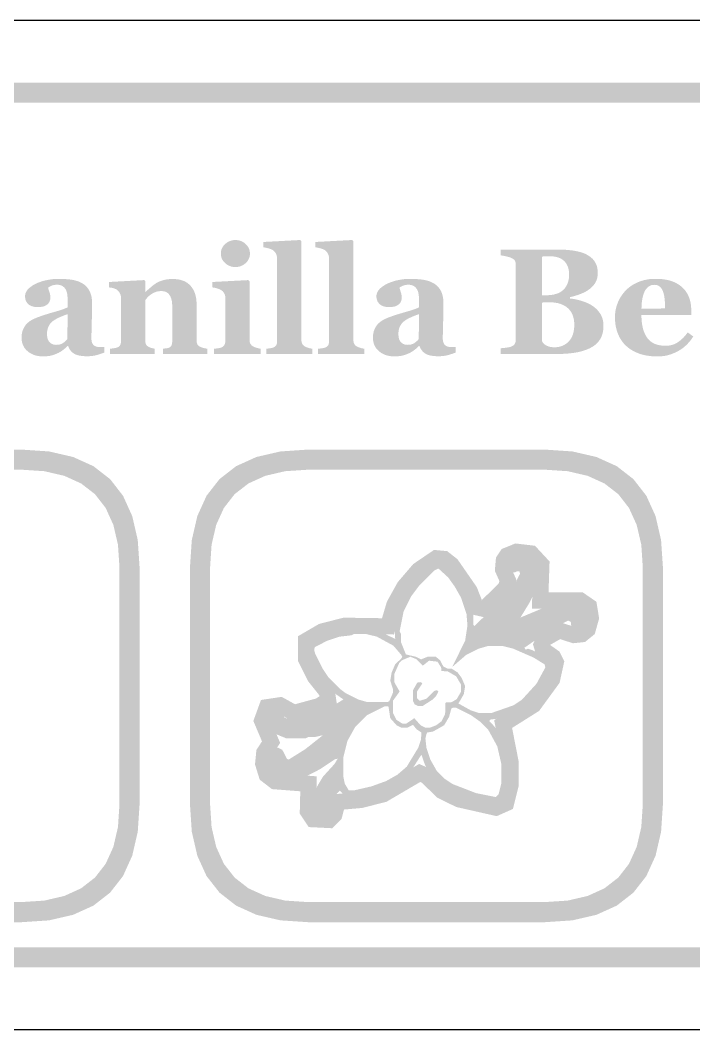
# Model space of a CAD drawing. Header units: millimetres. Extents: x 6 to 126, y 130 to 351.
# Drawn here: x 19.53 to 32.91, y 307.96 to 328.04 of the extents above; entities that cross this region are included whole.
import ezdxf

# ---------------------------------------------------------------- set-up
doc = ezdxf.new("R2010")
doc.units = ezdxf.units.MM
doc.layers.add('CUT', color=1, linetype='Continuous')
doc.layers.add('RASTER', color=7, linetype='Continuous')

msp = doc.modelspace()

# ---------------------------------------------------------------- hatches: boundary and pattern name
at = {"layer": 'RASTER'}
h = msp.add_hatch(color=7, dxfattribs=at)
h.paths.add_polyline_path([(7.2, 324.6), (7.234, 325.116), (7.337, 325.563), (7.509, 325.941), (7.75, 326.25), (8.059, 326.491), (8.438, 326.663), (8.884, 326.766), (9.4, 326.8), (66.6, 326.8), (67.116, 326.766), (67.563, 326.663), (67.941, 326.491), (68.25, 326.25), (68.491, 325.941), (68.663, 325.563), (68.766, 325.116), (68.8, 324.6), (68.8, 311.4), (68.766, 310.884), (68.663, 310.438), (68.491, 310.059), (68.25, 309.75), (67.941, 309.509), (67.563, 309.338), (67.116, 309.234), (66.6, 309.2), (9.4, 309.2), (8.884, 309.234), (8.438, 309.338), (8.059, 309.509), (7.75, 309.75), (7.509, 310.059), (7.337, 310.438), (7.234, 310.884), (7.2, 311.4)])
h.paths.add_polyline_path([(7.6, 324.6), (7.6, 311.4), (7.628, 310.978), (7.712, 310.613), (7.853, 310.303), (8.05, 310.05), (8.303, 309.853), (8.612, 309.713), (8.978, 309.628), (9.4, 309.6), (66.6, 309.6), (67.022, 309.628), (67.387, 309.713), (67.697, 309.853), (67.95, 310.05), (68.147, 310.303), (68.288, 310.613), (68.372, 310.978), (68.4, 311.4), (68.4, 324.6), (68.372, 325.022), (68.288, 325.388), (68.147, 325.697), (67.95, 325.95), (67.697, 326.147), (67.387, 326.288), (67.022, 326.372), (66.6, 326.4), (9.4, 326.4), (8.978, 326.372), (8.612, 326.288), (8.303, 326.147), (8.05, 325.95), (7.853, 325.697), (7.712, 325.388), (7.628, 325.022), (7.6, 324.6)], flags=0)
h = msp.add_hatch(color=7, dxfattribs=at)
h.paths.add_polyline_path([(24.307, 321.4), (23.381, 321.4), (23.381, 321.507), (23.39, 321.508), (23.4, 321.508), (23.409, 321.509), (23.419, 321.51), (23.428, 321.511), (23.437, 321.512), (23.446, 321.513), (23.456, 321.514), (23.465, 321.515), (23.473, 321.517), (23.482, 321.518), (23.49, 321.52), (23.497, 321.522), (23.505, 321.524), (23.512, 321.526), (23.519, 321.529), (23.53, 321.534), (23.54, 321.539), (23.55, 321.544), (23.558, 321.55), (23.566, 321.557), (23.573, 321.564), (23.579, 321.571), (23.584, 321.579), (23.589, 321.588), (23.593, 321.597), (23.596, 321.607), (23.599, 321.618), (23.601, 321.629), (23.602, 321.641), (23.603, 321.653), (23.604, 321.667), (23.604, 322.519), (23.603, 322.532), (23.602, 322.544), (23.6, 322.556), (23.598, 322.567), (23.594, 322.578), (23.59, 322.589), (23.586, 322.599), (23.58, 322.609), (23.574, 322.619), (23.568, 322.628), (23.561, 322.636), (23.554, 322.644), (23.546, 322.652), (23.538, 322.659), (23.53, 322.665), (23.521, 322.671), (23.514, 322.676), (23.507, 322.68), (23.498, 322.684), (23.488, 322.689), (23.478, 322.693), (23.467, 322.697), (23.455, 322.701), (23.442, 322.705), (23.428, 322.709), (23.416, 322.713), (23.403, 322.716), (23.391, 322.718), (23.379, 322.721), (23.367, 322.723), (23.355, 322.724), (23.344, 322.726), (23.344, 322.833), (24.062, 322.871), (24.084, 322.849), (24.084, 321.686), (24.084, 321.673), (24.085, 321.661), (24.087, 321.649), (24.089, 321.638), (24.093, 321.628), (24.096, 321.617), (24.101, 321.608), (24.106, 321.598), (24.112, 321.59), (24.118, 321.582), (24.125, 321.574), (24.133, 321.567), (24.141, 321.561), (24.15, 321.555), (24.159, 321.55), (24.169, 321.545), (24.176, 321.542), (24.184, 321.539), (24.192, 321.536), (24.2, 321.533), (24.208, 321.53), (24.216, 321.527), (24.225, 321.524), (24.233, 321.522), (24.242, 321.519), (24.251, 321.517), (24.26, 321.515), (24.269, 321.513), (24.278, 321.511), (24.288, 321.509), (24.297, 321.508), (24.307, 321.507)])
h.paths.add_polyline_path([(24.093, 323.398), (24.091, 323.371), (24.087, 323.344), (24.081, 323.319), (24.071, 323.295), (24.059, 323.272), (24.045, 323.25), (24.027, 323.228), (24.007, 323.208), (23.985, 323.19), (23.962, 323.174), (23.938, 323.161), (23.914, 323.15), (23.888, 323.141), (23.861, 323.135), (23.833, 323.131), (23.804, 323.13), (23.775, 323.131), (23.747, 323.135), (23.72, 323.141), (23.694, 323.15), (23.669, 323.161), (23.645, 323.174), (23.622, 323.19), (23.6, 323.208), (23.58, 323.228), (23.562, 323.25), (23.548, 323.272), (23.536, 323.295), (23.526, 323.319), (23.52, 323.344), (23.515, 323.371), (23.514, 323.398), (23.515, 323.425), (23.52, 323.452), (23.526, 323.477), (23.536, 323.501), (23.548, 323.525), (23.562, 323.547), (23.58, 323.568), (23.6, 323.588), (23.622, 323.607), (23.645, 323.623), (23.669, 323.637), (23.694, 323.648), (23.72, 323.656), (23.747, 323.663), (23.775, 323.666), (23.804, 323.668), (23.833, 323.666), (23.861, 323.663), (23.888, 323.656), (23.914, 323.648), (23.939, 323.637), (23.963, 323.623), (23.986, 323.607), (24.008, 323.588), (24.028, 323.568), (24.045, 323.547), (24.06, 323.525), (24.072, 323.501), (24.081, 323.477), (24.087, 323.452), (24.091, 323.425), (24.093, 323.398)])
for points in [[(25.333, 321.4), (24.415, 321.4), (24.415, 321.507), (24.425, 321.508), (24.434, 321.508), (24.443, 321.509), (24.453, 321.51), (24.462, 321.511), (24.471, 321.512), (24.48, 321.513), (24.489, 321.514), (24.498, 321.515), (24.506, 321.517), (24.515, 321.518), (24.523, 321.52), (24.531, 321.522), (24.538, 321.524), (24.546, 321.526), (24.553, 321.529), (24.564, 321.534), (24.574, 321.539), (24.584, 321.544), (24.592, 321.55), (24.6, 321.557), (24.606, 321.564), (24.612, 321.571), (24.616, 321.579), (24.62, 321.588), (24.624, 321.597), (24.627, 321.607), (24.629, 321.618), (24.631, 321.629), (24.632, 321.641), (24.633, 321.653), (24.633, 321.667), (24.633, 323.29), (24.633, 323.303), (24.632, 323.317), (24.63, 323.33), (24.628, 323.343), (24.624, 323.356), (24.621, 323.369), (24.616, 323.381), (24.611, 323.393), (24.605, 323.404), (24.598, 323.415), (24.591, 323.425), (24.584, 323.435), (24.576, 323.444), (24.568, 323.452), (24.559, 323.459), (24.55, 323.465), (24.542, 323.47), (24.533, 323.475), (24.524, 323.48), (24.513, 323.484), (24.501, 323.489), (24.489, 323.493), (24.476, 323.498), (24.461, 323.502), (24.447, 323.506), (24.432, 323.51), (24.419, 323.513), (24.405, 323.516), (24.392, 323.518), (24.38, 323.52), (24.368, 323.522), (24.356, 323.523), (24.356, 323.629), (25.093, 323.668), (25.115, 323.644), (25.115, 321.686), (25.116, 321.672), (25.116, 321.66), (25.118, 321.648), (25.12, 321.637), (25.123, 321.626), (25.126, 321.616), (25.13, 321.606), (25.134, 321.598), (25.139, 321.59), (25.145, 321.582), (25.152, 321.575), (25.159, 321.568), (25.167, 321.561), (25.176, 321.555), (25.186, 321.55), (25.196, 321.545), (25.203, 321.542), (25.211, 321.539), (25.218, 321.536), (25.226, 321.533), (25.234, 321.53), (25.241, 321.527), (25.249, 321.524), (25.257, 321.522), (25.266, 321.519), (25.274, 321.517), (25.283, 321.515), (25.292, 321.513), (25.302, 321.511), (25.312, 321.509), (25.323, 321.508), (25.333, 321.507)], [(26.366, 321.4), (25.448, 321.4), (25.448, 321.507), (25.457, 321.508), (25.467, 321.508), (25.476, 321.509), (25.485, 321.51), (25.495, 321.511), (25.504, 321.512), (25.513, 321.513), (25.522, 321.514), (25.531, 321.515), (25.539, 321.517), (25.548, 321.518), (25.556, 321.52), (25.563, 321.522), (25.571, 321.524), (25.578, 321.526), (25.585, 321.529), (25.597, 321.534), (25.607, 321.539), (25.616, 321.544), (25.625, 321.55), (25.632, 321.557), (25.639, 321.564), (25.644, 321.571), (25.649, 321.579), (25.653, 321.588), (25.657, 321.597), (25.659, 321.607), (25.662, 321.618), (25.664, 321.629), (25.665, 321.641), (25.666, 321.653), (25.666, 321.667), (25.666, 323.29), (25.666, 323.303), (25.665, 323.317), (25.663, 323.33), (25.66, 323.343), (25.657, 323.356), (25.653, 323.369), (25.649, 323.381), (25.643, 323.393), (25.637, 323.404), (25.631, 323.415), (25.624, 323.425), (25.617, 323.435), (25.609, 323.444), (25.601, 323.452), (25.592, 323.459), (25.583, 323.465), (25.575, 323.47), (25.566, 323.475), (25.556, 323.48), (25.546, 323.484), (25.534, 323.489), (25.522, 323.493), (25.508, 323.498), (25.494, 323.502), (25.479, 323.506), (25.465, 323.51), (25.451, 323.513), (25.438, 323.516), (25.425, 323.518), (25.413, 323.52), (25.401, 323.522), (25.389, 323.523), (25.389, 323.629), (26.126, 323.668), (26.148, 323.644), (26.148, 321.686), (26.148, 321.672), (26.149, 321.66), (26.151, 321.648), (26.153, 321.637), (26.155, 321.626), (26.159, 321.616), (26.163, 321.606), (26.167, 321.598), (26.172, 321.59), (26.178, 321.582), (26.185, 321.575), (26.192, 321.568), (26.2, 321.561), (26.209, 321.555), (26.218, 321.55), (26.229, 321.545), (26.236, 321.542), (26.243, 321.539), (26.251, 321.536), (26.259, 321.533), (26.266, 321.53), (26.274, 321.527), (26.282, 321.524), (26.29, 321.522), (26.298, 321.519), (26.307, 321.517), (26.316, 321.515), (26.325, 321.513), (26.335, 321.511), (26.345, 321.509), (26.355, 321.508), (26.366, 321.507)], [(23.245, 321.4), (22.363, 321.4), (22.363, 321.507), (22.37, 321.508), (22.377, 321.508), (22.385, 321.509), (22.394, 321.51), (22.402, 321.511), (22.411, 321.512), (22.42, 321.513), (22.43, 321.514), (22.44, 321.515), (22.449, 321.517), (22.457, 321.518), (22.465, 321.52), (22.472, 321.522), (22.479, 321.524), (22.485, 321.526), (22.49, 321.529), (22.498, 321.533), (22.505, 321.538), (22.511, 321.543), (22.517, 321.549), (22.522, 321.555), (22.526, 321.561), (22.531, 321.568), (22.534, 321.576), (22.537, 321.584), (22.54, 321.593), (22.542, 321.603), (22.544, 321.614), (22.546, 321.626), (22.547, 321.638), (22.547, 321.652), (22.547, 321.667), (22.547, 322.352), (22.547, 322.388), (22.544, 322.422), (22.54, 322.454), (22.534, 322.483), (22.526, 322.51), (22.516, 322.535), (22.505, 322.557), (22.492, 322.577), (22.478, 322.595), (22.462, 322.61), (22.444, 322.623), (22.424, 322.634), (22.403, 322.642), (22.381, 322.648), (22.356, 322.651), (22.331, 322.652), (22.316, 322.652), (22.302, 322.651), (22.288, 322.65), (22.274, 322.648), (22.26, 322.646), (22.247, 322.643), (22.234, 322.639), (22.221, 322.635), (22.209, 322.63), (22.196, 322.625), (22.184, 322.619), (22.171, 322.613), (22.159, 322.607), (22.147, 322.599), (22.135, 322.592), (22.123, 322.584), (22.112, 322.576), (22.102, 322.569), (22.093, 322.561), (22.084, 322.554), (22.076, 322.546), (22.068, 322.539), (22.061, 322.531), (22.054, 322.524), (22.048, 322.516), (22.042, 322.509), (22.036, 322.501), (22.031, 322.495), (22.026, 322.488), (22.021, 322.482), (22.016, 322.475), (22.011, 322.469), (22.011, 321.683), (22.011, 321.67), (22.012, 321.658), (22.013, 321.647), (22.015, 321.636), (22.017, 321.625), (22.019, 321.615), (22.022, 321.606), (22.026, 321.597), (22.03, 321.589), (22.034, 321.581), (22.04, 321.574), (22.045, 321.567), (22.052, 321.561), (22.059, 321.555), (22.066, 321.55), (22.074, 321.545), (22.08, 321.542), (22.087, 321.539), (22.093, 321.536), (22.101, 321.533), (22.108, 321.53), (22.116, 321.527), (22.124, 321.524), (22.133, 321.522), (22.142, 321.519), (22.15, 321.517), (22.159, 321.515), (22.168, 321.513), (22.176, 321.511), (22.185, 321.509), (22.193, 321.508), (22.202, 321.507), (22.202, 321.4), (21.311, 321.4), (21.311, 321.507), (21.32, 321.508), (21.329, 321.509), (21.339, 321.509), (21.348, 321.51), (21.357, 321.511), (21.366, 321.513), (21.376, 321.514), (21.385, 321.515), (21.394, 321.516), (21.403, 321.518), (21.411, 321.519), (21.42, 321.521), (21.427, 321.523), (21.435, 321.525), (21.442, 321.527), (21.449, 321.529), (21.46, 321.533), (21.47, 321.538), (21.48, 321.543), (21.488, 321.549), (21.496, 321.556), (21.503, 321.563), (21.508, 321.571), (21.513, 321.579), (21.517, 321.587), (21.521, 321.597), (21.524, 321.607), (21.526, 321.618), (21.528, 321.629), (21.53, 321.641), (21.53, 321.653), (21.531, 321.667), (21.531, 322.519), (21.53, 322.53), (21.529, 322.542), (21.527, 322.553), (21.525, 322.564), (21.522, 322.575), (21.518, 322.586), (21.513, 322.597), (21.507, 322.608), (21.501, 322.619), (21.495, 322.629), (21.488, 322.639), (21.48, 322.648), (21.472, 322.657), (21.464, 322.665), (21.455, 322.673), (21.446, 322.68), (21.439, 322.685), (21.432, 322.689), (21.424, 322.693), (21.416, 322.696), (21.407, 322.7), (21.398, 322.703), (21.389, 322.707), (21.379, 322.71), (21.369, 322.712), (21.359, 322.715), (21.348, 322.717), (21.337, 322.719), (21.326, 322.721), (21.314, 322.723), (21.302, 322.724), (21.291, 322.726), (21.291, 322.833), (21.989, 322.871), (22.011, 322.849), (22.011, 322.636), (22.017, 322.636), (22.028, 322.646), (22.039, 322.656), (22.05, 322.666), (22.063, 322.677), (22.075, 322.688), (22.089, 322.699), (22.102, 322.712), (22.117, 322.724), (22.131, 322.737), (22.145, 322.749), (22.159, 322.76), (22.173, 322.771), (22.187, 322.781), (22.2, 322.79), (22.213, 322.799), (22.225, 322.808), (22.239, 322.816), (22.254, 322.825), (22.27, 322.833), (22.288, 322.84), (22.306, 322.848), (22.325, 322.855), (22.346, 322.861), (22.367, 322.868), (22.389, 322.874), (22.412, 322.879), (22.435, 322.883), (22.458, 322.886), (22.482, 322.889), (22.506, 322.891), (22.53, 322.892), (22.555, 322.893), (22.613, 322.891), (22.667, 322.884), (22.717, 322.874), (22.764, 322.859), (22.807, 322.84), (22.846, 322.816), (22.881, 322.789), (22.913, 322.757), (22.941, 322.722), (22.965, 322.684), (22.986, 322.643), (23.002, 322.6), (23.015, 322.553), (23.025, 322.504), (23.03, 322.452), (23.032, 322.398), (23.032, 321.68), (23.032, 321.667), (23.033, 321.654), (23.034, 321.642), (23.036, 321.631), (23.039, 321.621), (23.041, 321.611), (23.045, 321.602), (23.048, 321.593), (23.053, 321.586), (23.058, 321.578), (23.064, 321.571), (23.071, 321.564), (23.079, 321.558), (23.088, 321.552), (23.098, 321.547), (23.108, 321.542), (23.114, 321.54), (23.121, 321.537), (23.128, 321.534), (23.135, 321.532), (23.142, 321.529), (23.15, 321.527), (23.158, 321.524), (23.166, 321.522), (23.175, 321.519), (23.184, 321.517), (23.193, 321.515), (23.203, 321.513), (23.213, 321.511), (23.223, 321.509), (23.234, 321.508), (23.245, 321.507)]]:
    msp.add_hatch(color=7, dxfattribs=at).paths.add_polyline_path(points)
h = msp.add_hatch(color=7, dxfattribs=at)
h.paths.add_polyline_path([(30.907, 322.354), (30.93, 322.337), (30.952, 322.319), (30.973, 322.301), (30.992, 322.281), (31.011, 322.26), (31.028, 322.238), (31.044, 322.216), (31.06, 322.192), (31.073, 322.167), (31.085, 322.141), (31.095, 322.114), (31.104, 322.086), (31.11, 322.057), (31.115, 322.026), (31.117, 321.995), (31.118, 321.963), (31.117, 321.924), (31.114, 321.886), (31.109, 321.851), (31.102, 321.817), (31.092, 321.784), (31.081, 321.753), (31.067, 321.723), (31.052, 321.695), (31.034, 321.669), (31.015, 321.643), (30.993, 321.62), (30.97, 321.598), (30.946, 321.577), (30.919, 321.557), (30.891, 321.54), (30.86, 321.523), (30.827, 321.507), (30.792, 321.492), (30.756, 321.478), (30.718, 321.466), (30.68, 321.454), (30.64, 321.444), (30.599, 321.435), (30.556, 321.428), (30.512, 321.421), (30.467, 321.416), (30.419, 321.411), (30.369, 321.407), (30.318, 321.404), (30.264, 321.402), (30.209, 321.4), (30.151, 321.4), (29.072, 321.4), (29.072, 321.514), (29.083, 321.515), (29.096, 321.517), (29.109, 321.518), (29.123, 321.52), (29.138, 321.521), (29.153, 321.523), (29.169, 321.525), (29.186, 321.527), (29.203, 321.53), (29.218, 321.532), (29.232, 321.534), (29.245, 321.537), (29.256, 321.54), (29.266, 321.542), (29.275, 321.545), (29.283, 321.548), (29.296, 321.554), (29.308, 321.56), (29.319, 321.566), (29.328, 321.573), (29.337, 321.581), (29.345, 321.589), (29.351, 321.597), (29.357, 321.606), (29.361, 321.615), (29.365, 321.625), (29.369, 321.636), (29.372, 321.647), (29.374, 321.659), (29.375, 321.672), (29.376, 321.685), (29.376, 321.699), (29.376, 323.164), (29.376, 323.177), (29.375, 323.189), (29.374, 323.201), (29.372, 323.212), (29.37, 323.223), (29.367, 323.233), (29.364, 323.242), (29.36, 323.252), (29.356, 323.26), (29.349, 323.269), (29.342, 323.277), (29.333, 323.285), (29.322, 323.292), (29.311, 323.299), (29.297, 323.306), (29.283, 323.313), (29.271, 323.318), (29.259, 323.322), (29.247, 323.326), (29.234, 323.33), (29.22, 323.334), (29.206, 323.338), (29.192, 323.341), (29.177, 323.345), (29.162, 323.348), (29.148, 323.35), (29.134, 323.353), (29.121, 323.356), (29.108, 323.358), (29.095, 323.36), (29.083, 323.362), (29.072, 323.364), (29.072, 323.479), (30.201, 323.479), (30.304, 323.477), (30.399, 323.471), (30.488, 323.462), (30.568, 323.449), (30.641, 323.433), (30.707, 323.413), (30.765, 323.389), (30.816, 323.361), (30.861, 323.33), (30.899, 323.296), (30.932, 323.258), (30.958, 323.216), (30.979, 323.171), (30.994, 323.123), (31.002, 323.071), (31.005, 323.016), (31.005, 322.99), (31.003, 322.965), (30.999, 322.94), (30.995, 322.917), (30.989, 322.894), (30.981, 322.872), (30.973, 322.851), (30.963, 322.83), (30.952, 322.811), (30.939, 322.792), (30.926, 322.774), (30.911, 322.756), (30.895, 322.739), (30.879, 322.723), (30.861, 322.707), (30.841, 322.692), (30.823, 322.679), (30.804, 322.666), (30.784, 322.653), (30.763, 322.641), (30.741, 322.63), (30.718, 322.619), (30.694, 322.608), (30.67, 322.598), (30.645, 322.589), (30.619, 322.579), (30.593, 322.57), (30.567, 322.562), (30.54, 322.554), (30.512, 322.546), (30.484, 322.539), (30.456, 322.532), (30.456, 322.504), (30.485, 322.501), (30.514, 322.497), (30.543, 322.492), (30.573, 322.486), (30.602, 322.479), (30.632, 322.472), (30.663, 322.463), (30.693, 322.454), (30.724, 322.444), (30.753, 322.433), (30.781, 322.422), (30.808, 322.409), (30.835, 322.397), (30.86, 322.383), (30.884, 322.369), (30.907, 322.354)])
h.paths.add_polyline_path([(30.436, 322.979), (30.434, 323.021), (30.429, 323.061), (30.422, 323.098), (30.411, 323.133), (30.397, 323.165), (30.381, 323.196), (30.361, 323.223), (30.338, 323.249), (30.312, 323.271), (30.283, 323.291), (30.251, 323.308), (30.216, 323.321), (30.178, 323.332), (30.137, 323.339), (30.093, 323.344), (30.046, 323.345), (30.039, 323.345), (30.031, 323.345), (30.023, 323.345), (30.014, 323.345), (30.005, 323.344), (29.995, 323.344), (29.984, 323.344), (29.973, 323.343), (29.962, 323.343), (29.952, 323.342), (29.942, 323.342), (29.932, 323.341), (29.922, 323.341), (29.913, 323.34), (29.905, 323.34), (29.896, 323.339), (29.896, 322.569), (29.973, 322.569), (30.03, 322.571), (30.084, 322.576), (30.133, 322.584), (30.179, 322.597), (30.221, 322.612), (30.259, 322.631), (30.293, 322.654), (30.323, 322.68), (30.349, 322.708), (30.372, 322.74), (30.391, 322.774), (30.407, 322.81), (30.42, 322.848), (30.428, 322.89), (30.434, 322.933), (30.436, 322.979)], flags=0)
h.paths.add_polyline_path([(30.538, 321.982), (30.536, 322.034), (30.53, 322.084), (30.52, 322.13), (30.506, 322.173), (30.488, 322.213), (30.466, 322.25), (30.439, 322.284), (30.409, 322.314), (30.375, 322.341), (30.338, 322.365), (30.297, 322.385), (30.252, 322.401), (30.204, 322.414), (30.152, 322.423), (30.097, 322.428), (30.039, 322.43), (30.031, 322.43), (30.024, 322.43), (30.015, 322.429), (30.006, 322.429), (29.997, 322.429), (29.987, 322.429), (29.976, 322.428), (29.965, 322.428), (29.953, 322.427), (29.943, 322.427), (29.933, 322.426), (29.924, 322.426), (29.916, 322.425), (29.909, 322.425), (29.902, 322.424), (29.896, 322.424), (29.896, 321.664), (29.901, 321.65), (29.907, 321.638), (29.914, 321.625), (29.924, 321.614), (29.935, 321.603), (29.948, 321.592), (29.962, 321.582), (29.979, 321.572), (29.996, 321.563), (30.015, 321.556), (30.034, 321.549), (30.055, 321.544), (30.076, 321.54), (30.098, 321.537), (30.121, 321.535), (30.146, 321.535), (30.188, 321.537), (30.229, 321.542), (30.267, 321.551), (30.304, 321.564), (30.338, 321.581), (30.37, 321.601), (30.401, 321.624), (30.429, 321.652), (30.455, 321.683), (30.477, 321.716), (30.495, 321.753), (30.511, 321.793), (30.523, 321.836), (30.531, 321.881), (30.536, 321.93), (30.538, 321.982)], flags=0)
h = msp.add_hatch(color=7, dxfattribs=at)
h.paths.add_polyline_path([(21.198, 321.431), (21.182, 321.424), (21.165, 321.417), (21.147, 321.411), (21.128, 321.404), (21.109, 321.398), (21.088, 321.391), (21.068, 321.385), (21.046, 321.379), (21.024, 321.374), (21.001, 321.369), (20.979, 321.365), (20.955, 321.362), (20.932, 321.359), (20.908, 321.358), (20.884, 321.356), (20.86, 321.356), (20.816, 321.357), (20.776, 321.359), (20.738, 321.364), (20.703, 321.369), (20.672, 321.377), (20.643, 321.386), (20.617, 321.397), (20.595, 321.41), (20.574, 321.424), (20.556, 321.439), (20.539, 321.456), (20.523, 321.475), (20.51, 321.494), (20.498, 321.516), (20.488, 321.538), (20.479, 321.563), (20.47, 321.563), (20.458, 321.55), (20.446, 321.539), (20.433, 321.527), (20.421, 321.516), (20.409, 321.506), (20.398, 321.496), (20.386, 321.487), (20.374, 321.478), (20.363, 321.469), (20.351, 321.461), (20.339, 321.453), (20.326, 321.445), (20.314, 321.438), (20.301, 321.431), (20.288, 321.424), (20.275, 321.418), (20.258, 321.41), (20.241, 321.403), (20.224, 321.396), (20.208, 321.39), (20.191, 321.384), (20.175, 321.379), (20.159, 321.374), (20.143, 321.37), (20.126, 321.366), (20.108, 321.363), (20.088, 321.361), (20.066, 321.358), (20.043, 321.357), (20.019, 321.356), (19.993, 321.355), (19.965, 321.355), (19.923, 321.356), (19.883, 321.361), (19.844, 321.369), (19.807, 321.38), (19.772, 321.394), (19.738, 321.411), (19.706, 321.431), (19.675, 321.455), (19.647, 321.481), (19.622, 321.509), (19.602, 321.539), (19.585, 321.572), (19.572, 321.606), (19.562, 321.642), (19.557, 321.68), (19.555, 321.721), (19.555, 321.744), (19.556, 321.767), (19.558, 321.788), (19.561, 321.809), (19.565, 321.829), (19.57, 321.848), (19.575, 321.866), (19.581, 321.883), (19.588, 321.899), (19.596, 321.915), (19.604, 321.93), (19.613, 321.945), (19.623, 321.96), (19.633, 321.974), (19.644, 321.988), (19.656, 322.001), (19.667, 322.012), (19.679, 322.023), (19.691, 322.033), (19.703, 322.043), (19.716, 322.053), (19.73, 322.062), (19.743, 322.07), (19.758, 322.078), (19.772, 322.086), (19.787, 322.093), (19.803, 322.101), (19.818, 322.108), (19.834, 322.115), (19.851, 322.122), (19.867, 322.129), (19.884, 322.135), (19.918, 322.147), (19.953, 322.16), (19.991, 322.172), (20.029, 322.185), (20.07, 322.197), (20.112, 322.21), (20.155, 322.223), (20.201, 322.236), (20.245, 322.249), (20.287, 322.261), (20.325, 322.273), (20.36, 322.285), (20.392, 322.296), (20.422, 322.308), (20.447, 322.318), (20.47, 322.329), (20.47, 322.469), (20.47, 322.479), (20.47, 322.489), (20.469, 322.5), (20.469, 322.512), (20.468, 322.524), (20.467, 322.537), (20.466, 322.551), (20.464, 322.566), (20.463, 322.581), (20.461, 322.595), (20.458, 322.608), (20.455, 322.621), (20.452, 322.634), (20.448, 322.645), (20.444, 322.657), (20.439, 322.667), (20.434, 322.679), (20.428, 322.69), (20.421, 322.7), (20.413, 322.71), (20.405, 322.72), (20.396, 322.729), (20.386, 322.738), (20.375, 322.746), (20.364, 322.754), (20.351, 322.76), (20.338, 322.766), (20.324, 322.77), (20.309, 322.774), (20.293, 322.776), (20.277, 322.778), (20.259, 322.778), (20.243, 322.778), (20.228, 322.777), (20.214, 322.776), (20.2, 322.774), (20.187, 322.771), (20.175, 322.768), (20.163, 322.764), (20.152, 322.76), (20.141, 322.756), (20.131, 322.751), (20.122, 322.746), (20.113, 322.742), (20.104, 322.737), (20.096, 322.732), (20.089, 322.728), (20.082, 322.723), (20.083, 322.715), (20.085, 322.706), (20.088, 322.696), (20.09, 322.686), (20.094, 322.674), (20.098, 322.662), (20.102, 322.648), (20.107, 322.633), (20.112, 322.618), (20.116, 322.604), (20.119, 322.589), (20.122, 322.574), (20.125, 322.56), (20.126, 322.546), (20.127, 322.532), (20.127, 322.518), (20.127, 322.511), (20.127, 322.504), (20.126, 322.497), (20.124, 322.49), (20.122, 322.482), (20.12, 322.473), (20.117, 322.465), (20.114, 322.455), (20.111, 322.446), (20.107, 322.438), (20.103, 322.43), (20.098, 322.422), (20.093, 322.415), (20.088, 322.408), (20.082, 322.402), (20.076, 322.396), (20.068, 322.389), (20.059, 322.382), (20.05, 322.376), (20.04, 322.37), (20.031, 322.365), (20.021, 322.36), (20.011, 322.355), (20.001, 322.351), (19.99, 322.347), (19.977, 322.344), (19.963, 322.341), (19.948, 322.339), (19.931, 322.337), (19.913, 322.336), (19.893, 322.335), (19.873, 322.335), (19.843, 322.335), (19.815, 322.338), (19.789, 322.343), (19.765, 322.349), (19.742, 322.358), (19.722, 322.368), (19.703, 322.38), (19.687, 322.394), (19.672, 322.409), (19.659, 322.426), (19.648, 322.443), (19.639, 322.462), (19.632, 322.482), (19.627, 322.503), (19.625, 322.525), (19.624, 322.548), (19.625, 322.569), (19.628, 322.588), (19.633, 322.608), (19.64, 322.626), (19.649, 322.644), (19.66, 322.662), (19.673, 322.679), (19.689, 322.696), (19.705, 322.712), (19.723, 322.727), (19.742, 322.741), (19.761, 322.755), (19.781, 322.768), (19.803, 322.781), (19.825, 322.792), (19.848, 322.803), (19.871, 322.814), (19.896, 322.824), (19.921, 322.833), (19.947, 322.842), (19.974, 322.851), (20.002, 322.858), (20.03, 322.865), (20.06, 322.871), (20.09, 322.877), (20.119, 322.882), (20.148, 322.886), (20.176, 322.89), (20.203, 322.892), (20.23, 322.894), (20.257, 322.895), (20.283, 322.896), (20.318, 322.895), (20.352, 322.895), (20.386, 322.893), (20.419, 322.891), (20.451, 322.889), (20.483, 322.886), (20.513, 322.883), (20.543, 322.879), (20.573, 322.874), (20.601, 322.868), (20.629, 322.861), (20.656, 322.853), (20.683, 322.844), (20.708, 322.833), (20.733, 322.822), (20.757, 322.809), (20.779, 322.796), (20.8, 322.781), (20.82, 322.764), (20.839, 322.746), (20.856, 322.727), (20.873, 322.706), (20.888, 322.684), (20.902, 322.66), (20.914, 322.635), (20.925, 322.608), (20.934, 322.579), (20.942, 322.548), (20.948, 322.516), (20.952, 322.481), (20.954, 322.445), (20.955, 322.406), (20.955, 322.364), (20.955, 322.32), (20.954, 322.274), (20.953, 322.225), (20.953, 322.175), (20.951, 322.123), (20.95, 322.07), (20.948, 322.014), (20.947, 321.959), (20.946, 321.91), (20.944, 321.865), (20.944, 321.826), (20.943, 321.791), (20.942, 321.761), (20.942, 321.735), (20.942, 321.715), (20.942, 321.699), (20.943, 321.684), (20.945, 321.669), (20.947, 321.656), (20.95, 321.643), (20.953, 321.632), (20.957, 321.621), (20.962, 321.611), (20.967, 321.602), (20.973, 321.593), (20.979, 321.585), (20.987, 321.578), (20.995, 321.571), (21.003, 321.565), (21.013, 321.559), (21.022, 321.554), (21.029, 321.551), (21.037, 321.549), (21.045, 321.546), (21.055, 321.544), (21.065, 321.543), (21.076, 321.542), (21.088, 321.541), (21.101, 321.54), (21.114, 321.539), (21.127, 321.539), (21.14, 321.539), (21.152, 321.538), (21.164, 321.538), (21.176, 321.538), (21.187, 321.538), (21.198, 321.538)])
h.paths.add_polyline_path([(20.47, 322.194), (20.45, 322.187), (20.429, 322.18), (20.409, 322.172), (20.389, 322.164), (20.368, 322.156), (20.348, 322.148), (20.328, 322.139), (20.308, 322.13), (20.288, 322.121), (20.269, 322.112), (20.251, 322.103), (20.234, 322.093), (20.218, 322.084), (20.203, 322.074), (20.189, 322.065), (20.176, 322.055), (20.163, 322.044), (20.15, 322.033), (20.138, 322.021), (20.127, 322.008), (20.117, 321.995), (20.108, 321.98), (20.099, 321.966), (20.091, 321.95), (20.084, 321.934), (20.077, 321.917), (20.072, 321.899), (20.068, 321.881), (20.064, 321.862), (20.062, 321.842), (20.061, 321.821), (20.06, 321.8), (20.061, 321.772), (20.063, 321.747), (20.067, 321.723), (20.073, 321.701), (20.08, 321.682), (20.089, 321.664), (20.1, 321.648), (20.112, 321.634), (20.125, 321.622), (20.14, 321.612), (20.154, 321.603), (20.17, 321.596), (20.187, 321.59), (20.204, 321.586), (20.222, 321.584), (20.24, 321.583), (20.26, 321.584), (20.279, 321.585), (20.297, 321.588), (20.314, 321.591), (20.33, 321.596), (20.345, 321.602), (20.359, 321.608), (20.373, 321.616), (20.386, 321.625), (20.398, 321.634), (20.41, 321.643), (20.422, 321.653), (20.433, 321.663), (20.444, 321.674), (20.454, 321.686), (20.464, 321.697)], flags=0)
h = msp.add_hatch(color=7, dxfattribs=at)
h.paths.add_polyline_path([(28.181, 321.431), (28.165, 321.424), (28.147, 321.417), (28.13, 321.411), (28.111, 321.404), (28.091, 321.398), (28.071, 321.391), (28.05, 321.385), (28.029, 321.379), (28.007, 321.374), (27.984, 321.369), (27.961, 321.365), (27.938, 321.362), (27.915, 321.359), (27.891, 321.358), (27.867, 321.356), (27.843, 321.356), (27.799, 321.357), (27.759, 321.359), (27.721, 321.364), (27.686, 321.369), (27.655, 321.377), (27.626, 321.386), (27.6, 321.397), (27.578, 321.41), (27.557, 321.424), (27.539, 321.439), (27.522, 321.456), (27.506, 321.475), (27.493, 321.494), (27.481, 321.516), (27.47, 321.538), (27.462, 321.563), (27.453, 321.563), (27.441, 321.55), (27.428, 321.539), (27.416, 321.527), (27.404, 321.516), (27.392, 321.506), (27.38, 321.496), (27.369, 321.487), (27.357, 321.478), (27.346, 321.469), (27.334, 321.461), (27.322, 321.453), (27.309, 321.445), (27.297, 321.438), (27.284, 321.431), (27.271, 321.424), (27.258, 321.418), (27.241, 321.41), (27.224, 321.403), (27.207, 321.396), (27.191, 321.39), (27.174, 321.384), (27.158, 321.379), (27.142, 321.374), (27.126, 321.37), (27.109, 321.366), (27.091, 321.363), (27.071, 321.361), (27.049, 321.358), (27.026, 321.357), (27.002, 321.356), (26.976, 321.355), (26.948, 321.355), (26.906, 321.356), (26.866, 321.361), (26.827, 321.369), (26.79, 321.38), (26.755, 321.394), (26.721, 321.411), (26.689, 321.431), (26.658, 321.455), (26.63, 321.481), (26.605, 321.509), (26.585, 321.539), (26.568, 321.572), (26.554, 321.606), (26.545, 321.642), (26.539, 321.68), (26.538, 321.721), (26.538, 321.744), (26.539, 321.767), (26.541, 321.788), (26.544, 321.809), (26.548, 321.829), (26.552, 321.848), (26.558, 321.866), (26.564, 321.883), (26.571, 321.899), (26.579, 321.915), (26.587, 321.93), (26.596, 321.945), (26.606, 321.96), (26.616, 321.974), (26.627, 321.988), (26.639, 322.001), (26.65, 322.012), (26.662, 322.023), (26.674, 322.033), (26.686, 322.043), (26.699, 322.053), (26.712, 322.062), (26.726, 322.07), (26.74, 322.078), (26.755, 322.086), (26.77, 322.093), (26.785, 322.101), (26.801, 322.108), (26.817, 322.115), (26.833, 322.122), (26.85, 322.129), (26.867, 322.135), (26.901, 322.147), (26.936, 322.16), (26.973, 322.172), (27.012, 322.185), (27.053, 322.197), (27.095, 322.21), (27.138, 322.223), (27.184, 322.236), (27.228, 322.249), (27.27, 322.261), (27.308, 322.273), (27.343, 322.285), (27.375, 322.296), (27.404, 322.308), (27.43, 322.318), (27.453, 322.329), (27.453, 322.469), (27.453, 322.479), (27.453, 322.489), (27.452, 322.5), (27.452, 322.512), (27.451, 322.524), (27.45, 322.537), (27.449, 322.551), (27.447, 322.566), (27.446, 322.581), (27.444, 322.595), (27.441, 322.608), (27.438, 322.621), (27.435, 322.634), (27.431, 322.645), (27.427, 322.657), (27.422, 322.667), (27.417, 322.679), (27.411, 322.69), (27.404, 322.7), (27.396, 322.71), (27.388, 322.72), (27.378, 322.729), (27.369, 322.738), (27.358, 322.746), (27.346, 322.754), (27.334, 322.76), (27.321, 322.766), (27.307, 322.77), (27.292, 322.774), (27.276, 322.776), (27.26, 322.778), (27.242, 322.778), (27.226, 322.778), (27.211, 322.777), (27.197, 322.776), (27.183, 322.774), (27.17, 322.771), (27.157, 322.768), (27.146, 322.764), (27.135, 322.76), (27.124, 322.756), (27.114, 322.751), (27.104, 322.746), (27.096, 322.742), (27.087, 322.737), (27.079, 322.732), (27.072, 322.728), (27.065, 322.723), (27.066, 322.715), (27.068, 322.706), (27.071, 322.696), (27.073, 322.686), (27.077, 322.674), (27.081, 322.662), (27.085, 322.648), (27.09, 322.633), (27.095, 322.618), (27.099, 322.604), (27.102, 322.589), (27.105, 322.574), (27.107, 322.56), (27.109, 322.546), (27.11, 322.532), (27.11, 322.518), (27.11, 322.511), (27.11, 322.504), (27.108, 322.497), (27.107, 322.49), (27.105, 322.482), (27.103, 322.473), (27.1, 322.465), (27.097, 322.455), (27.094, 322.446), (27.09, 322.438), (27.086, 322.43), (27.081, 322.422), (27.076, 322.415), (27.071, 322.408), (27.065, 322.402), (27.059, 322.396), (27.051, 322.389), (27.042, 322.382), (27.033, 322.376), (27.023, 322.37), (27.014, 322.365), (27.004, 322.36), (26.994, 322.355), (26.984, 322.351), (26.973, 322.347), (26.96, 322.344), (26.946, 322.341), (26.931, 322.339), (26.914, 322.337), (26.896, 322.336), (26.876, 322.335), (26.855, 322.335), (26.826, 322.335), (26.798, 322.338), (26.772, 322.343), (26.747, 322.349), (26.725, 322.358), (26.705, 322.368), (26.686, 322.38), (26.669, 322.394), (26.655, 322.409), (26.642, 322.426), (26.631, 322.443), (26.622, 322.462), (26.615, 322.482), (26.61, 322.503), (26.607, 322.525), (26.606, 322.548), (26.607, 322.569), (26.611, 322.588), (26.616, 322.608), (26.623, 322.626), (26.632, 322.644), (26.643, 322.662), (26.656, 322.679), (26.672, 322.696), (26.688, 322.712), (26.706, 322.727), (26.725, 322.741), (26.744, 322.755), (26.764, 322.768), (26.785, 322.781), (26.808, 322.792), (26.831, 322.803), (26.854, 322.814), (26.878, 322.824), (26.904, 322.833), (26.93, 322.842), (26.957, 322.851), (26.985, 322.858), (27.013, 322.865), (27.043, 322.871), (27.073, 322.877), (27.102, 322.882), (27.131, 322.886), (27.159, 322.89), (27.186, 322.892), (27.213, 322.894), (27.24, 322.895), (27.266, 322.896), (27.301, 322.895), (27.335, 322.895), (27.369, 322.893), (27.402, 322.891), (27.434, 322.889), (27.466, 322.886), (27.496, 322.883), (27.526, 322.879), (27.556, 322.874), (27.584, 322.868), (27.612, 322.861), (27.639, 322.853), (27.666, 322.844), (27.691, 322.833), (27.716, 322.822), (27.74, 322.809), (27.762, 322.796), (27.783, 322.781), (27.803, 322.764), (27.822, 322.746), (27.839, 322.727), (27.855, 322.706), (27.871, 322.684), (27.885, 322.66), (27.897, 322.635), (27.908, 322.608), (27.917, 322.579), (27.925, 322.548), (27.93, 322.516), (27.935, 322.481), (27.937, 322.445), (27.938, 322.406), (27.938, 322.364), (27.938, 322.32), (27.937, 322.274), (27.936, 322.225), (27.935, 322.175), (27.934, 322.123), (27.933, 322.07), (27.931, 322.014), (27.93, 321.959), (27.929, 321.91), (27.927, 321.865), (27.926, 321.826), (27.926, 321.791), (27.925, 321.761), (27.925, 321.735), (27.925, 321.715), (27.925, 321.699), (27.926, 321.684), (27.928, 321.669), (27.93, 321.656), (27.933, 321.643), (27.936, 321.632), (27.94, 321.621), (27.945, 321.611), (27.95, 321.602), (27.956, 321.593), (27.962, 321.585), (27.97, 321.578), (27.978, 321.571), (27.986, 321.565), (27.995, 321.559), (28.005, 321.554), (28.012, 321.551), (28.02, 321.549), (28.028, 321.546), (28.037, 321.544), (28.048, 321.543), (28.059, 321.542), (28.071, 321.541), (28.084, 321.54), (28.097, 321.539), (28.11, 321.539), (28.123, 321.539), (28.135, 321.538), (28.147, 321.538), (28.159, 321.538), (28.17, 321.538), (28.181, 321.538)])
h.paths.add_polyline_path([(27.453, 322.194), (27.433, 322.187), (27.412, 322.18), (27.392, 322.172), (27.371, 322.164), (27.351, 322.156), (27.331, 322.148), (27.311, 322.139), (27.291, 322.13), (27.271, 322.121), (27.252, 322.112), (27.234, 322.103), (27.217, 322.093), (27.201, 322.084), (27.186, 322.074), (27.172, 322.065), (27.159, 322.055), (27.146, 322.044), (27.133, 322.033), (27.121, 322.021), (27.11, 322.008), (27.1, 321.995), (27.091, 321.98), (27.082, 321.966), (27.074, 321.95), (27.067, 321.934), (27.06, 321.917), (27.055, 321.899), (27.051, 321.881), (27.047, 321.862), (27.045, 321.842), (27.043, 321.821), (27.043, 321.8), (27.044, 321.772), (27.046, 321.747), (27.05, 321.723), (27.056, 321.701), (27.063, 321.682), (27.072, 321.664), (27.083, 321.648), (27.095, 321.634), (27.108, 321.622), (27.122, 321.612), (27.137, 321.603), (27.153, 321.596), (27.169, 321.59), (27.187, 321.586), (27.204, 321.584), (27.223, 321.583), (27.243, 321.584), (27.262, 321.585), (27.28, 321.588), (27.297, 321.591), (27.313, 321.596), (27.328, 321.602), (27.342, 321.608), (27.356, 321.616), (27.369, 321.625), (27.381, 321.634), (27.393, 321.643), (27.405, 321.653), (27.416, 321.663), (27.427, 321.674), (27.437, 321.686), (27.447, 321.697)], flags=0)
h = msp.add_hatch(color=7, dxfattribs=at)
h.paths.add_polyline_path([(32.902, 321.75), (32.889, 321.729), (32.875, 321.709), (32.861, 321.689), (32.846, 321.669), (32.83, 321.649), (32.813, 321.63), (32.796, 321.611), (32.779, 321.593), (32.76, 321.574), (32.741, 321.557), (32.721, 321.54), (32.701, 321.524), (32.68, 321.508), (32.659, 321.494), (32.637, 321.479), (32.614, 321.466), (32.589, 321.452), (32.565, 321.44), (32.54, 321.428), (32.515, 321.417), (32.49, 321.407), (32.465, 321.398), (32.44, 321.389), (32.415, 321.382), (32.39, 321.375), (32.363, 321.369), (32.336, 321.364), (32.307, 321.36), (32.278, 321.357), (32.248, 321.355), (32.217, 321.354), (32.185, 321.353), (32.131, 321.354), (32.08, 321.357), (32.03, 321.362), (31.983, 321.369), (31.937, 321.377), (31.893, 321.388), (31.851, 321.4), (31.81, 321.415), (31.772, 321.431), (31.735, 321.448), (31.7, 321.467), (31.667, 321.487), (31.635, 321.508), (31.605, 321.531), (31.577, 321.555), (31.55, 321.58), (31.525, 321.607), (31.502, 321.635), (31.481, 321.663), (31.461, 321.694), (31.442, 321.725), (31.426, 321.757), (31.411, 321.791), (31.397, 321.826), (31.385, 321.861), (31.375, 321.898), (31.366, 321.935), (31.359, 321.973), (31.354, 322.012), (31.35, 322.051), (31.347, 322.091), (31.347, 322.132), (31.348, 322.17), (31.35, 322.206), (31.354, 322.243), (31.36, 322.279), (31.368, 322.314), (31.378, 322.35), (31.389, 322.384), (31.402, 322.419), (31.416, 322.453), (31.432, 322.485), (31.449, 322.517), (31.468, 322.548), (31.488, 322.578), (31.51, 322.607), (31.533, 322.635), (31.558, 322.663), (31.583, 322.688), (31.611, 322.712), (31.64, 322.735), (31.67, 322.757), (31.702, 322.777), (31.736, 322.796), (31.772, 322.814), (31.809, 322.831), (31.847, 322.846), (31.887, 322.859), (31.928, 322.87), (31.969, 322.879), (32.012, 322.887), (32.056, 322.892), (32.102, 322.895), (32.148, 322.896), (32.198, 322.895), (32.246, 322.892), (32.291, 322.889), (32.335, 322.883), (32.376, 322.876), (32.414, 322.868), (32.451, 322.857), (32.485, 322.846), (32.517, 322.833), (32.548, 322.819), (32.577, 322.803), (32.605, 322.786), (32.632, 322.769), (32.657, 322.75), (32.681, 322.729), (32.703, 322.708), (32.723, 322.687), (32.742, 322.664), (32.759, 322.641), (32.775, 322.617), (32.79, 322.592), (32.803, 322.566), (32.814, 322.539), (32.825, 322.511), (32.834, 322.483), (32.841, 322.454), (32.848, 322.424), (32.853, 322.395), (32.857, 322.365), (32.86, 322.335), (32.862, 322.304), (32.863, 322.273), (32.863, 322.178), (31.873, 322.178), (31.874, 322.105), (31.88, 322.037), (31.889, 321.973), (31.901, 321.913), (31.918, 321.859), (31.938, 321.808), (31.961, 321.762), (31.988, 321.721), (32.019, 321.684), (32.055, 321.652), (32.094, 321.625), (32.138, 321.603), (32.186, 321.586), (32.238, 321.574), (32.295, 321.567), (32.356, 321.564), (32.39, 321.565), (32.423, 321.569), (32.455, 321.575), (32.487, 321.583), (32.517, 321.594), (32.547, 321.606), (32.576, 321.622), (32.604, 321.64), (32.63, 321.659), (32.656, 321.68), (32.681, 321.702), (32.705, 321.725), (32.728, 321.75), (32.75, 321.775), (32.771, 321.802), (32.791, 321.831)])
h.paths.add_polyline_path([(32.343, 322.307), (32.343, 322.329), (32.342, 322.351), (32.342, 322.373), (32.341, 322.396), (32.339, 322.418), (32.338, 322.441), (32.336, 322.464), (32.334, 322.487), (32.332, 322.509), (32.329, 322.531), (32.326, 322.551), (32.322, 322.571), (32.318, 322.589), (32.313, 322.606), (32.309, 322.623), (32.303, 322.638), (32.297, 322.654), (32.29, 322.67), (32.282, 322.685), (32.274, 322.698), (32.265, 322.711), (32.256, 322.722), (32.246, 322.732), (32.235, 322.742), (32.224, 322.75), (32.212, 322.757), (32.2, 322.763), (32.186, 322.768), (32.172, 322.772), (32.158, 322.775), (32.142, 322.776), (32.126, 322.777), (32.098, 322.775), (32.072, 322.77), (32.048, 322.761), (32.025, 322.748), (32.003, 322.732), (31.982, 322.713), (31.963, 322.689), (31.946, 322.663), (31.93, 322.632), (31.916, 322.597), (31.904, 322.558), (31.894, 322.515), (31.886, 322.468), (31.879, 322.416), (31.875, 322.361), (31.873, 322.301)], flags=0)
h = msp.add_hatch(color=7, dxfattribs=at)
h.paths.add_polyline_path([(12.5, 317.15), (12.537, 317.701), (12.647, 318.178), (12.83, 318.582), (13.087, 318.913), (13.418, 319.17), (13.822, 319.353), (14.299, 319.463), (14.85, 319.5), (19.55, 319.5), (20.101, 319.463), (20.578, 319.353), (20.982, 319.17), (21.313, 318.913), (21.57, 318.582), (21.753, 318.178), (21.863, 317.701), (21.9, 317.15), (21.9, 312.45), (21.863, 311.899), (21.753, 311.422), (21.57, 311.018), (21.313, 310.688), (20.982, 310.43), (20.578, 310.247), (20.101, 310.137), (19.55, 310.1), (14.85, 310.1), (14.299, 310.137), (13.822, 310.247), (13.418, 310.43), (13.087, 310.688), (12.83, 311.018), (12.647, 311.422), (12.537, 311.899), (12.5, 312.45)])
h.paths.add_polyline_path([(12.9, 317.15), (12.9, 312.45), (12.93, 311.993), (13.022, 311.597), (13.174, 311.262), (13.388, 310.988), (13.662, 310.774), (13.997, 310.622), (14.393, 310.53), (14.85, 310.5), (19.55, 310.5), (20.007, 310.53), (20.403, 310.622), (20.738, 310.774), (21.013, 310.988), (21.226, 311.262), (21.378, 311.597), (21.47, 311.993), (21.5, 312.45), (21.5, 317.15), (21.47, 317.607), (21.378, 318.003), (21.226, 318.338), (21.013, 318.613), (20.738, 318.826), (20.403, 318.978), (20.007, 319.07), (19.55, 319.1), (14.85, 319.1), (14.393, 319.07), (13.997, 318.978), (13.662, 318.826), (13.388, 318.613), (13.174, 318.338), (13.022, 318.003), (12.93, 317.607), (12.9, 317.15)], flags=0)
h = msp.add_hatch(color=7, dxfattribs=at)
h.paths.add_polyline_path([(22.9, 317.15), (22.937, 317.701), (23.047, 318.178), (23.23, 318.582), (23.488, 318.913), (23.818, 319.17), (24.222, 319.353), (24.699, 319.463), (25.25, 319.5), (29.95, 319.5), (30.501, 319.463), (30.978, 319.353), (31.382, 319.17), (31.713, 318.913), (31.97, 318.582), (32.153, 318.178), (32.263, 317.701), (32.3, 317.15), (32.3, 312.45), (32.263, 311.899), (32.153, 311.422), (31.97, 311.018), (31.713, 310.688), (31.382, 310.43), (30.978, 310.247), (30.501, 310.137), (29.95, 310.1), (25.25, 310.1), (24.699, 310.137), (24.222, 310.247), (23.818, 310.43), (23.488, 310.688), (23.23, 311.018), (23.047, 311.422), (22.937, 311.899), (22.9, 312.45)])
h.paths.add_polyline_path([(23.3, 317.15), (23.3, 312.45), (23.33, 311.993), (23.422, 311.597), (23.574, 311.262), (23.788, 310.988), (24.062, 310.774), (24.397, 310.622), (24.793, 310.53), (25.25, 310.5), (29.95, 310.5), (30.407, 310.53), (30.803, 310.622), (31.138, 310.774), (31.413, 310.988), (31.626, 311.262), (31.778, 311.597), (31.87, 311.993), (31.9, 312.45), (31.9, 317.15), (31.87, 317.607), (31.778, 318.003), (31.626, 318.338), (31.413, 318.613), (31.138, 318.826), (30.803, 318.978), (30.407, 319.07), (29.95, 319.1), (25.25, 319.1), (24.793, 319.07), (24.397, 318.978), (24.062, 318.826), (23.788, 318.613), (23.574, 318.338), (23.422, 318.003), (23.33, 317.607), (23.3, 317.15)], flags=0)
h = msp.add_hatch(color=7, dxfattribs=at)
h.paths.add_polyline_path([(29.368, 317.633), (29.757, 317.587), (30.047, 317.275), (30.026, 316.659), (30.708, 316.659), (30.978, 316.473), (31.032, 316.142), (30.945, 315.831), (30.751, 315.673), (30.511, 315.648), (30.257, 315.73), (30.061, 315.617), (30.057, 315.607), (30.054, 315.617), (30.244, 315.482), (30.34, 315.29), (30.246, 314.861), (29.839, 314.302), (29.302, 313.964), (29.433, 313.296), (29.433, 312.809), (29.319, 312.353), (28.997, 312.209), (28.19, 312.392), (27.814, 312.579), (27.506, 312.876), (27.477, 312.889), (26.807, 312.496), (26.328, 312.373), (25.962, 312.341), (25.913, 312.156), (25.726, 311.969), (25.261, 311.992), (25.082, 312.261), (25.093, 312.704), (24.53, 312.747), (24.287, 312.935), (24.193, 313.237), (24.221, 313.526), (24.332, 313.697), (24.16, 314.103), (24.312, 314.52), (24.723, 314.582), (24.988, 314.435), (25.404, 314.548), (25.475, 314.593), (25.471, 314.615), (25.252, 314.889), (25.049, 315.292), (25.049, 315.789), (25.466, 316.032), (25.953, 316.157), (26.717, 316.146), (26.815, 316.477), (27.031, 316.865), (27.337, 317.223), (27.75, 317.504), (28.011, 317.481), (28.216, 317.32), (28.599, 316.767), (28.703, 316.504), (28.699, 316.505), (29.036, 316.837), (29.05, 316.884), (28.959, 317.089), (28.982, 317.352), (29.095, 317.522)])
h.paths.add_polyline_path([(29.412, 317.306), (29.307, 317.263), (29.293, 317.242), (29.285, 317.143), (29.39, 316.907), (29.319, 316.667), (28.8, 316.154), (28.467, 316.229), (28.315, 316.615), (27.98, 317.098), (27.888, 317.171), (27.836, 317.175), (27.552, 316.983), (27.295, 316.681), (27.112, 316.352), (26.955, 315.822), (25.991, 315.837), (25.589, 315.733), (25.369, 315.605), (25.369, 315.368), (25.522, 315.063), (25.776, 314.747), (25.82, 314.435), (25.535, 314.251), (24.946, 314.093), (24.663, 314.249), (24.548, 314.232), (24.504, 314.111), (24.693, 313.666), (24.532, 313.418), (24.518, 313.27), (24.563, 313.126), (24.65, 313.059), (25.42, 313.001), (25.405, 312.354), (25.438, 312.304), (25.601, 312.296), (25.626, 312.321), (25.71, 312.641), (26.274, 312.689), (26.684, 312.795), (27.454, 313.247), (27.686, 313.147), (28, 312.844), (28.298, 312.696), (28.964, 312.545), (29.046, 312.581), (29.113, 312.848), (29.113, 313.265), (28.946, 314.118), (29.616, 314.54), (29.948, 314.995), (30.003, 315.248), (29.993, 315.268), (29.779, 315.42), (29.717, 315.627), (29.809, 315.84), (30.219, 316.078), (30.545, 315.973), (30.623, 315.981), (30.664, 316.014), (30.704, 316.16), (30.684, 316.287), (30.608, 316.339), (29.695, 316.339), (29.722, 317.154), (29.603, 317.283), (29.412, 317.306)], flags=0)
h = msp.add_hatch(color=7, dxfattribs=at)
h.paths.add_polyline_path([(29.414, 317.393), (29.566, 317.401), (29.653, 317.355), (29.76, 317.276), (29.831, 317.135), (29.831, 316.895), (29.805, 316.789), (29.653, 316.462), (29.467, 316.159), (30.017, 316.39), (30.363, 316.47), (30.576, 316.444), (30.716, 316.372), (30.77, 316.319), (30.815, 316.204), (30.754, 316), (30.663, 315.904), (30.629, 315.885), (30.488, 315.904), (30.469, 316.071), (30.416, 316.098), (30.063, 315.92), (29.547, 315.558), (29.573, 315.521), (29.619, 315.54), (29.698, 315.513), (29.946, 315.388), (30.079, 315.282), (30.097, 315.168), (30.044, 315.035), (29.946, 314.841), (29.813, 314.655), (29.547, 314.389), (29.3, 314.237), (29.087, 314.158), (28.874, 314.131), (28.848, 314.104), (28.962, 313.98), (29.087, 313.732), (29.193, 313.307), (29.193, 312.802), (29.095, 312.502), (29.007, 312.456), (28.795, 312.483), (28.236, 312.642), (27.989, 312.767), (27.67, 313.06), (27.572, 313.227), (27.5, 313.432), (27.261, 313.06), (26.995, 312.874), (26.695, 312.722), (26.163, 312.589), (26.004, 312.589), (25.879, 312.714), (25.756, 312.597), (25.685, 312.483), (25.711, 312.377), (25.693, 312.262), (25.552, 312.164), (25.411, 312.209), (25.313, 312.35), (25.313, 312.536), (25.366, 312.696), (25.544, 312.996), (25.772, 313.246), (25.836, 313.352), (25.783, 313.342), (25.48, 313.14), (25.233, 313.015), (24.967, 312.935), (24.728, 312.935), (24.56, 313.007), (24.454, 313.14), (24.409, 313.28), (24.454, 313.448), (24.497, 313.512), (24.568, 313.546), (24.648, 313.573), (24.736, 313.528), (24.826, 313.352), (24.861, 313.334), (25.188, 313.538), (25.544, 313.82), (25.392, 313.785), (25.259, 313.785), (25.206, 313.759), (24.808, 313.759), (24.507, 313.884), (24.409, 314.051), (24.409, 314.184), (24.454, 314.272), (24.534, 314.352), (24.621, 314.37), (24.709, 314.325), (24.773, 314.176), (24.808, 314.158), (24.94, 314.158), (25.339, 314.264), (25.818, 314.45), (25.95, 314.53), (25.81, 314.628), (25.597, 314.841), (25.464, 315.027), (25.366, 315.194), (25.259, 315.46), (25.278, 315.628), (25.411, 315.734), (25.578, 315.806), (25.818, 315.885), (26.083, 315.939), (26.456, 315.939), (26.721, 315.859), (26.979, 315.734), (26.961, 316.098), (27.04, 316.364), (27.165, 316.611), (27.272, 316.771), (27.564, 317.09), (27.838, 317.268), (27.952, 317.222), (28.058, 317.116), (28.324, 316.744), (28.502, 316.337), (28.529, 316.231), (28.529, 316.018), (28.555, 315.992), (29.175, 316.595), (29.387, 316.888), (29.459, 317.028), (29.451, 317.074), (29.406, 317.082), (29.353, 317.055), (29.239, 317.074), (29.193, 317.135), (29.193, 317.214), (29.265, 317.329)])
h.paths.add_polyline_path([(27.838, 317.135), (27.75, 317.09), (27.458, 316.797), (27.298, 316.584), (27.147, 316.284), (27.067, 315.885), (27.093, 315.832), (27.093, 315.673), (27.192, 315.426), (27.386, 315.38), (27.492, 315.327), (27.625, 315.38), (27.785, 315.38), (27.872, 315.309), (27.936, 315.186), (28.024, 315.141), (28.104, 315.141), (28.218, 315.069), (28.298, 314.963), (28.369, 314.796), (28.343, 314.636), (28.236, 314.45), (28.476, 314.317), (28.635, 314.264), (28.901, 314.264), (29.334, 314.415), (29.494, 314.522), (29.786, 314.841), (29.964, 315.168), (29.946, 315.229), (29.733, 315.362), (29.326, 315.54), (29.114, 315.593), (28.821, 315.593), (28.635, 315.54), (28.388, 315.415), (28.112, 315.176), (28.369, 315.699), (28.415, 316), (28.396, 316.231), (28.29, 316.55), (28.165, 316.771), (28.032, 316.957)], flags=0)
h.paths.add_polyline_path([(26.163, 315.832), (26.11, 315.806), (25.871, 315.779), (25.632, 315.699), (25.384, 315.574), (25.366, 315.513), (25.392, 315.434), (25.544, 315.133), (25.65, 314.974), (25.889, 314.734), (25.996, 314.655), (26.243, 314.53), (26.429, 314.477), (26.828, 314.477), (26.862, 314.495), (26.934, 314.663), (26.934, 314.742), (26.881, 314.902), (26.907, 315.061), (26.979, 315.229), (27.101, 315.346), (27.12, 315.38), (27.101, 315.415), (26.942, 315.601), (26.615, 315.779), (26.402, 315.832)], flags=0)
h.paths.add_polyline_path([(27.28, 315.38), (27.112, 315.309), (27.059, 315.255), (26.961, 315.035), (26.961, 314.875), (27.067, 314.689), (26.934, 314.503), (26.934, 314.264), (27.006, 314.123), (27.12, 314.051), (27.2, 314.051), (27.359, 314.158), (27.484, 314.017), (27.572, 313.972), (27.678, 313.972), (27.793, 314.017), (27.899, 314.096), (27.971, 314.237), (27.979, 314.469), (28.104, 314.477), (28.202, 314.538), (28.29, 314.689), (28.29, 314.822), (28.191, 314.99), (28.024, 315.088), (27.899, 315.096), (27.891, 315.168), (27.819, 315.282), (27.652, 315.301), (27.527, 315.202), (27.394, 315.335)], flags=0)
h.paths.add_polyline_path([(27.42, 314.867), (27.492, 314.875), (27.519, 314.849), (27.412, 314.689), (27.412, 314.556), (27.466, 314.503), (27.606, 314.548), (27.75, 314.697), (27.811, 314.716), (27.838, 314.689), (27.793, 314.602), (27.713, 314.522), (27.519, 314.397), (27.439, 314.397), (27.367, 314.431), (27.333, 314.503), (27.333, 314.716)], flags=0)
h.paths.add_polyline_path([(26.775, 314.397), (26.421, 314.219), (26.182, 313.98), (26.03, 313.706), (25.95, 313.387), (25.95, 312.988), (25.977, 312.855), (26.057, 312.722), (26.163, 312.722), (26.509, 312.802), (26.801, 312.908), (27.022, 313.033), (27.208, 313.193), (27.439, 313.573), (27.492, 313.732), (27.5, 313.873), (27.404, 313.937), (27.333, 314.025), (27.226, 313.972), (27.093, 313.972), (27.006, 314.017), (26.881, 314.158), (26.846, 314.389)], flags=0)
h.paths.add_polyline_path([(28.13, 314.37), (28.096, 314.352), (28.05, 314.184), (27.952, 314.017), (27.731, 313.892), (27.617, 313.873), (27.599, 313.839), (27.58, 313.751), (27.599, 313.573), (27.678, 313.334), (27.803, 313.113), (27.963, 312.953), (28.122, 312.847), (28.582, 312.669), (28.981, 312.589), (29.034, 312.642), (29.087, 312.855), (29.087, 313.254), (29.007, 313.599), (28.829, 313.926), (28.67, 314.086), (28.484, 314.219), (28.183, 314.37)], flags=0)

# ---------------------------------------------------------------- linework, layer by layer
at = {"layer": 'CUT'}
for points in [[(8.999, 328.04), (67.001, 328.04)], [(67.001, 307.96), (8.999, 307.96)]]:
    msp.add_lwpolyline(points, dxfattribs=at)

doc.saveas('drawing.dxf')
